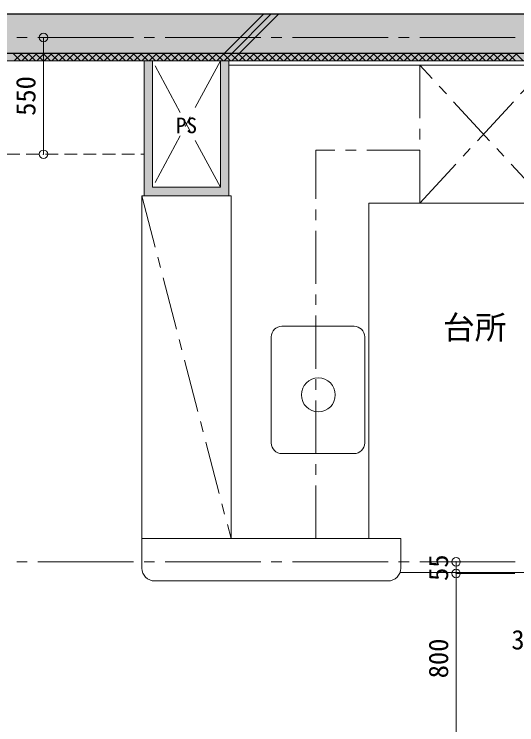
# Model space of a CAD drawing. Units: millimetres at full size, sheet at 1:50. Extents: x -9674 to 9699, y -6794 to 6791.
# Drawn here: x -4929 to -2561, y 4 to 3352 of the extents above; entities that cross this region are included whole.
import ezdxf
from ezdxf.enums import TextEntityAlignment as Align

# ---------------------------------------------------------------- set-up
doc = ezdxf.new("R2010")
doc.units = ezdxf.units.MM
doc.header["$LTSCALE"] = 50
doc.header["$PDMODE"] = 32
doc.header["$PDSIZE"] = 40
for name, pattern in [('CHAIN1', [8, 5, -1, 1, -1]), ('CHAIN2', [12, 9, -1, 1, -1]), ('DASHED1', [1.8, 1.2, -0.6])]:
    doc.linetypes.add(name, pattern=pattern)
for name, color, linetype, lineweight in [('1-0_芯', 7, 'CHAIN2', 9), ('1-1_躯体', 2, 'Continuous', 25), ('1-2_間仕切', 3, 'Continuous', 18), ('1-5_設備', 7, 'Continuous', 9), ('1-7_その他', 7, 'DASHED1', 9), ('1-8_ハッチ', 4, 'Continuous', 9), ('1-A_文字', 7, 'Continuous', 9), ('1-B_寸法', 7, 'Continuous', 9), ('1-C_梁', 7, 'DASHED1', 9)]:
    doc.layers.add(name, color=color, linetype=linetype, lineweight=lineweight)
for name, color, linetype in [('4-0', 1, 'Continuous'), ('4-2', 4, 'Continuous'), ('4-F', 4, 'Continuous')]:
    doc.layers.add(name, color=color, linetype=linetype)
doc.styles.add('ＭＳ ゴシック', font='')
doc.styles.get('ＭＳ ゴシック').set_extended_font_data('MS Gothic')

msp = doc.modelspace()

# ---------------------------------------------------------------- linework, layer by layer
at = {"layer": '1-0_芯'}
for p, q in [((-8417.5, 3241.87), (8192.5, 3241.87)), ((-8417.5, 771.87), (8192.5, 771.87))]:
    msp.add_line(p, q, dxfattribs=at)
at = {"layer": '1-1_躯体'}
for p, q in [((6382.5, 3351.87), (-6917.5, 3351.87)), ((6182.5, 3166.87), (-6617.5, 3166.87))]:
    msp.add_line(p, q, dxfattribs=at)
at = {"layer": '1-2_間仕切'}
for p, q in [((-4277.5, 3131.87), (-4277.5, 2536.87)), ((-3957.5, 3131.87), (-3957.5, 2536.87)), ((-3917.5, 3131.87), (-3917.5, 2496.87)), ((-4277.5, 2536.87), (-3957.5, 2536.87))]:
    msp.add_line(p, q, dxfattribs=at)
msp.add_lwpolyline([(-4317.5, 3131.87), (-4317.5, 2496.87), (-3917.5, 2496.87)], dxfattribs=at)
at = {"layer": '1-5_設備'}
for p, q in [((-2167.5, 3111.87), (-3917.5, 3111.87)), ((-4327.5, 2496.87), (-4317.5, 2496.87)), ((-4327.5, 741.87), (-4327.5, 2496.87)), ((-3917.5, 2496.87), (-3907.5, 2496.87)), ((-3907.5, 881.87), (-3907.5, 2496.87)), ((-2167.5, 2461.87), (-3257.5, 2461.87)), ((-3257.5, 881.87), (-3257.5, 2461.87)), ((-3667.5, 1881.87), (-3327.5, 1881.87)), ((-3717.5, 1331.87), (-3717.5, 1831.87)), ((-3277.5, 1831.87), (-3277.5, 1331.87)), ((-3667.5, 1281.87), (-3327.5, 1281.87)), ((-3110.93, 721.87), (-2277.5, 721.87)), ((-3167.5, 681.87), (-4267.5, 681.87))]:
    msp.add_line(p, q, dxfattribs=at)
at = {"layer": '1-5_設備', "linetype": 'CHAIN1'}
for p, q in [((-3017.5, 3111.87), (-3017.5, 2461.87)), ((-3017.5, 2461.87), (-2417.5, 3111.87)), ((-2417.5, 2461.87), (-3017.5, 3111.87)), ((-3017.5, 2711.87), (-3507.5, 2711.87)), ((-3507.5, 881.87), (-3507.5, 2711.87)), ((-4327.5, 2496.87), (-3907.5, 881.87))]:
    msp.add_line(p, q, dxfattribs=at)
at = {"layer": '1-5_設備'}
msp.add_lwpolyline([(-3107.5, 741.87), (-3107.5, 881.87), (-4327.5, 881.87)], dxfattribs=at)
msp.add_circle((-3495.87, 1558.5), 80, dxfattribs=at)
for centre, radius, start, end in [((-3667.5, 1831.87), 50, 90, 180), ((-3327.5, 1831.87), 50, 0, 90), ((-3667.5, 1331.87), 50, 180, 270), ((-3327.5, 1331.87), 50, 270, 0), ((-4267.5, 741.87), 60, 180, 270), ((-3167.5, 741.87), 60, 270, 0)]:
    msp.add_arc(centre, radius, start, end, dxfattribs=at)
at = {"layer": '1-7_その他', "color": 4, "linetype": 'CHAIN1'}
for p, q in [((-3957.5, 3131.87), (-4277.5, 2536.87)), ((-3957.5, 2536.87), (-4277.5, 3131.87))]:
    msp.add_line(p, q, dxfattribs=at)
at = {"layer": '1-8_ハッチ'}
for p, q in [((-3939.55, 3166.87), (-3754.55, 3351.87)), ((-3904.2, 3166.87), (-3719.2, 3351.87)), ((-3868.84, 3166.87), (-3683.84, 3351.87)), ((-4934.64, 3166.87), (-4899.64, 3131.87)), ((-4929.15, 3131.87), (-4894.15, 3166.87)), ((-4899.28, 3166.87), (-4864.28, 3131.87)), ((-4893.79, 3131.87), (-4858.79, 3166.87)), ((-4863.93, 3166.87), (-4828.93, 3131.87)), ((-4858.44, 3131.87), (-4823.44, 3166.87)), ((-4828.57, 3166.87), (-4793.57, 3131.87)), ((-4823.08, 3131.87), (-4788.08, 3166.87)), ((-4793.21, 3166.87), (-4758.21, 3131.87)), ((-4787.73, 3131.87), (-4752.73, 3166.87)), ((-4757.86, 3166.87), (-4722.86, 3131.87)), ((-4752.37, 3131.87), (-4717.37, 3166.87)), ((-4722.5, 3166.87), (-4687.5, 3131.87)), ((-4717.02, 3131.87), (-4682.02, 3166.87)), ((-4687.15, 3166.87), (-4652.15, 3131.87)), ((-4681.66, 3131.87), (-4646.66, 3166.87)), ((-4651.79, 3166.87), (-4616.79, 3131.87)), ((-4646.31, 3131.87), (-4611.31, 3166.87)), ((-4616.44, 3166.87), (-4581.44, 3131.87)), ((-4610.95, 3131.87), (-4575.95, 3166.87)), ((-4581.08, 3166.87), (-4546.08, 3131.87)), ((-4575.59, 3131.87), (-4540.59, 3166.87)), ((-4545.73, 3166.87), (-4510.73, 3131.87)), ((-4540.24, 3131.87), (-4505.24, 3166.87)), ((-4510.37, 3166.87), (-4475.37, 3131.87)), ((-4504.88, 3131.87), (-4469.88, 3166.87)), ((-4475.02, 3166.87), (-4440.02, 3131.87)), ((-4469.53, 3131.87), (-4434.53, 3166.87)), ((-4439.66, 3166.87), (-4404.66, 3131.87)), ((-4434.17, 3131.87), (-4399.17, 3166.87)), ((-4404.31, 3166.87), (-4369.31, 3131.87)), ((-4398.82, 3131.87), (-4363.82, 3166.87)), ((-4368.95, 3166.87), (-4333.95, 3131.87)), ((-4363.46, 3131.87), (-4328.46, 3166.87)), ((-4333.6, 3166.87), (-4298.6, 3131.87)), ((-4328.11, 3131.87), (-4293.11, 3166.87)), ((-4298.24, 3166.87), (-4263.24, 3131.87)), ((-4292.75, 3131.87), (-4257.75, 3166.87)), ((-4262.88, 3166.87), (-4227.88, 3131.87)), ((-4257.4, 3131.87), (-4222.4, 3166.87)), ((-4227.53, 3166.87), (-4192.53, 3131.87)), ((-4222.04, 3131.87), (-4187.04, 3166.87)), ((-4192.17, 3166.87), (-4157.17, 3131.87)), ((-4186.69, 3131.87), (-4151.69, 3166.87)), ((-4156.82, 3166.87), (-4121.82, 3131.87)), ((-4151.33, 3131.87), (-4116.33, 3166.87)), ((-4121.46, 3166.87), (-4086.46, 3131.87)), ((-4115.98, 3131.87), (-4080.98, 3166.87)), ((-4086.11, 3166.87), (-4051.11, 3131.87)), ((-4080.62, 3131.87), (-4045.62, 3166.87)), ((-4050.75, 3166.87), (-4015.75, 3131.87)), ((-4045.26, 3131.87), (-4010.26, 3166.87)), ((-4015.4, 3166.87), (-3980.4, 3131.87)), ((-4009.91, 3131.87), (-3974.91, 3166.87)), ((-3980.04, 3166.87), (-3945.04, 3131.87)), ((-3974.55, 3131.87), (-3939.55, 3166.87)), ((-3944.69, 3166.87), (-3909.69, 3131.87)), ((-3939.2, 3131.87), (-3904.2, 3166.87)), ((-3909.33, 3166.87), (-3874.33, 3131.87)), ((-3903.84, 3131.87), (-3868.84, 3166.87)), ((-3873.98, 3166.87), (-3838.98, 3131.87)), ((-3868.49, 3131.87), (-3833.49, 3166.87)), ((-3838.62, 3166.87), (-3803.62, 3131.87)), ((-3833.13, 3131.87), (-3798.13, 3166.87)), ((-3803.27, 3166.87), (-3768.27, 3131.87)), ((-3797.78, 3131.87), (-3762.78, 3166.87)), ((-3767.91, 3166.87), (-3732.91, 3131.87)), ((-3762.42, 3131.87), (-3727.42, 3166.87)), ((-3732.55, 3166.87), (-3697.55, 3131.87)), ((-3727.07, 3131.87), (-3692.07, 3166.87)), ((-3697.2, 3166.87), (-3662.2, 3131.87)), ((-3691.71, 3131.87), (-3656.71, 3166.87)), ((-3661.84, 3166.87), (-3626.84, 3131.87)), ((-3656.36, 3131.87), (-3621.36, 3166.87)), ((-3626.49, 3166.87), (-3591.49, 3131.87)), ((-3621, 3131.87), (-3586, 3166.87)), ((-3591.13, 3166.87), (-3556.13, 3131.87)), ((-3585.65, 3131.87), (-3550.65, 3166.87)), ((-3555.78, 3166.87), (-3520.78, 3131.87)), ((-3550.29, 3131.87), (-3515.29, 3166.87)), ((-3520.42, 3166.87), (-3485.42, 3131.87)), ((-3514.93, 3131.87), (-3479.93, 3166.87)), ((-3485.07, 3166.87), (-3450.07, 3131.87)), ((-3479.58, 3131.87), (-3444.58, 3166.87)), ((-3449.71, 3166.87), (-3414.71, 3131.87)), ((-3444.22, 3131.87), (-3409.22, 3166.87)), ((-3414.36, 3166.87), (-3379.36, 3131.87)), ((-3408.87, 3131.87), (-3373.87, 3166.87)), ((-3379, 3166.87), (-3344, 3131.87)), ((-3373.51, 3131.87), (-3338.51, 3166.87)), ((-3343.65, 3166.87), (-3308.65, 3131.87)), ((-3338.16, 3131.87), (-3303.16, 3166.87)), ((-3308.29, 3166.87), (-3273.29, 3131.87)), ((-3302.8, 3131.87), (-3267.8, 3166.87)), ((-3272.94, 3166.87), (-3237.94, 3131.87)), ((-3267.45, 3131.87), (-3232.45, 3166.87)), ((-3237.58, 3166.87), (-3202.58, 3131.87)), ((-3232.09, 3131.87), (-3197.09, 3166.87)), ((-3202.22, 3166.87), (-3167.22, 3131.87)), ((-3196.74, 3131.87), (-3161.74, 3166.87)), ((-3166.87, 3166.87), (-3131.87, 3131.87)), ((-3161.38, 3131.87), (-3126.38, 3166.87)), ((-3131.51, 3166.87), (-3096.51, 3131.87)), ((-3126.03, 3131.87), (-3091.03, 3166.87)), ((-3096.16, 3166.87), (-3061.16, 3131.87)), ((-3090.67, 3131.87), (-3055.67, 3166.87)), ((-3060.8, 3166.87), (-3025.8, 3131.87)), ((-3055.32, 3131.87), (-3020.32, 3166.87)), ((-3025.45, 3166.87), (-2990.45, 3131.87)), ((-3019.96, 3131.87), (-2984.96, 3166.87)), ((-2990.09, 3166.87), (-2955.09, 3131.87)), ((-2984.6, 3131.87), (-2949.6, 3166.87)), ((-2954.74, 3166.87), (-2919.74, 3131.87)), ((-2949.25, 3131.87), (-2914.25, 3166.87)), ((-2919.38, 3166.87), (-2884.38, 3131.87)), ((-2913.89, 3131.87), (-2878.89, 3166.87)), ((-2884.03, 3166.87), (-2849.03, 3131.87)), ((-2878.54, 3131.87), (-2843.54, 3166.87)), ((-2848.67, 3166.87), (-2813.67, 3131.87)), ((-2843.18, 3131.87), (-2808.18, 3166.87)), ((-2813.32, 3166.87), (-2778.32, 3131.87)), ((-2807.83, 3131.87), (-2772.83, 3166.87)), ((-2777.96, 3166.87), (-2742.96, 3131.87)), ((-2772.47, 3131.87), (-2737.47, 3166.87)), ((-2742.6, 3166.87), (-2707.6, 3131.87)), ((-2737.12, 3131.87), (-2702.12, 3166.87)), ((-2707.25, 3166.87), (-2672.25, 3131.87)), ((-2701.76, 3131.87), (-2666.76, 3166.87)), ((-2671.89, 3166.87), (-2636.89, 3131.87)), ((-2666.41, 3131.87), (-2631.41, 3166.87)), ((-2636.54, 3166.87), (-2601.54, 3131.87)), ((-2631.05, 3131.87), (-2596.05, 3166.87)), ((-2601.18, 3166.87), (-2566.18, 3131.87)), ((-2595.7, 3131.87), (-2560.7, 3166.87)), ((-2565.83, 3166.87), (-2530.83, 3131.87)), ((6147.5, 3131.87), (-6582.5, 3131.87))]:
    msp.add_line(p, q, dxfattribs=at)
at = {"layer": '1-B_寸法'}
for p, q in [((-4791.61, 2691.87), (-4791.61, 3241.87)), ((-2846.66, 716.87), (-2846.66, 771.87)), ((-2569.17, 716.87), (-2846.66, 716.87)), ((-2846.66, -83.13), (-2846.66, 716.87))]:
    msp.add_line(p, q, dxfattribs=at)
at = {"layer": '1-B_寸法', "color": 3}
for p in [(-4791.61, 3241.87), (-4791.61, 2691.87), (-2846.66, 771.87), (-2846.66, 716.87)]:
    msp.add_point(p, dxfattribs=at)
at = {"layer": '1-C_梁'}
msp.add_line((-6582.5, 2691.87), (-4317.5, 2691.87), dxfattribs=at)
at = {"layer": '4-0'}
msp.add_solid([(-6917.5, 3351.87), (-6617.5, 3166.87), (6382.5, 3351.87), (6182.5, 3166.87)], dxfattribs=at)
at = {"layer": '4-2'}
for points in [[(-4317.5, 2496.87), (-4277.5, 2536.87), (-4317.5, 3131.87), (-4277.5, 3131.87)], [(-3957.5, 3131.87), (-3917.5, 3131.87), (-3957.5, 2536.87), (-3917.5, 2496.87)], [(-4317.5, 2496.87), (-4277.5, 2536.87), (-3957.5, 2536.87)], [(-3957.5, 2536.87), (-3917.5, 2496.87), (-4317.5, 2496.87)]]:
    msp.add_solid(points, dxfattribs=at)
at = {"layer": '4-F'}
msp.add_solid([(-6617.5, 3166.87), (-6582.5, 3131.87), (6182.5, 3166.87), (6147.5, 3131.87)], dxfattribs=at)

# ---------------------------------------------------------------- texts
at = {"layer": '1-A_文字', "style": 'ＭＳ ゴシック'}
for s, height, p in [('PS', 73.31, (-4167.5, 2769.37)), ('台所', 110, (-2908.76, 1788.41))]:
    msp.add_text(s, height=height, dxfattribs=at).set_placement(p, align=Align.BOTTOM_LEFT)
at = {"layer": '1-B_寸法', "style": 'ＭＳ ゴシック'}
for s, p in [('550', (-4801.61, 2873.12)), ('55', (-2856.66, 681.87)), ('800', (-2856.66, 223.12))]:
    msp.add_text(s, height=91.64, rotation=90, dxfattribs=at).set_placement(p, align=Align.BOTTOM_LEFT)
msp.add_text('30', height=91.64, dxfattribs=at).set_placement((-2586.26, 331.64), align=Align.BOTTOM_LEFT)

doc.saveas('drawing.dxf')
